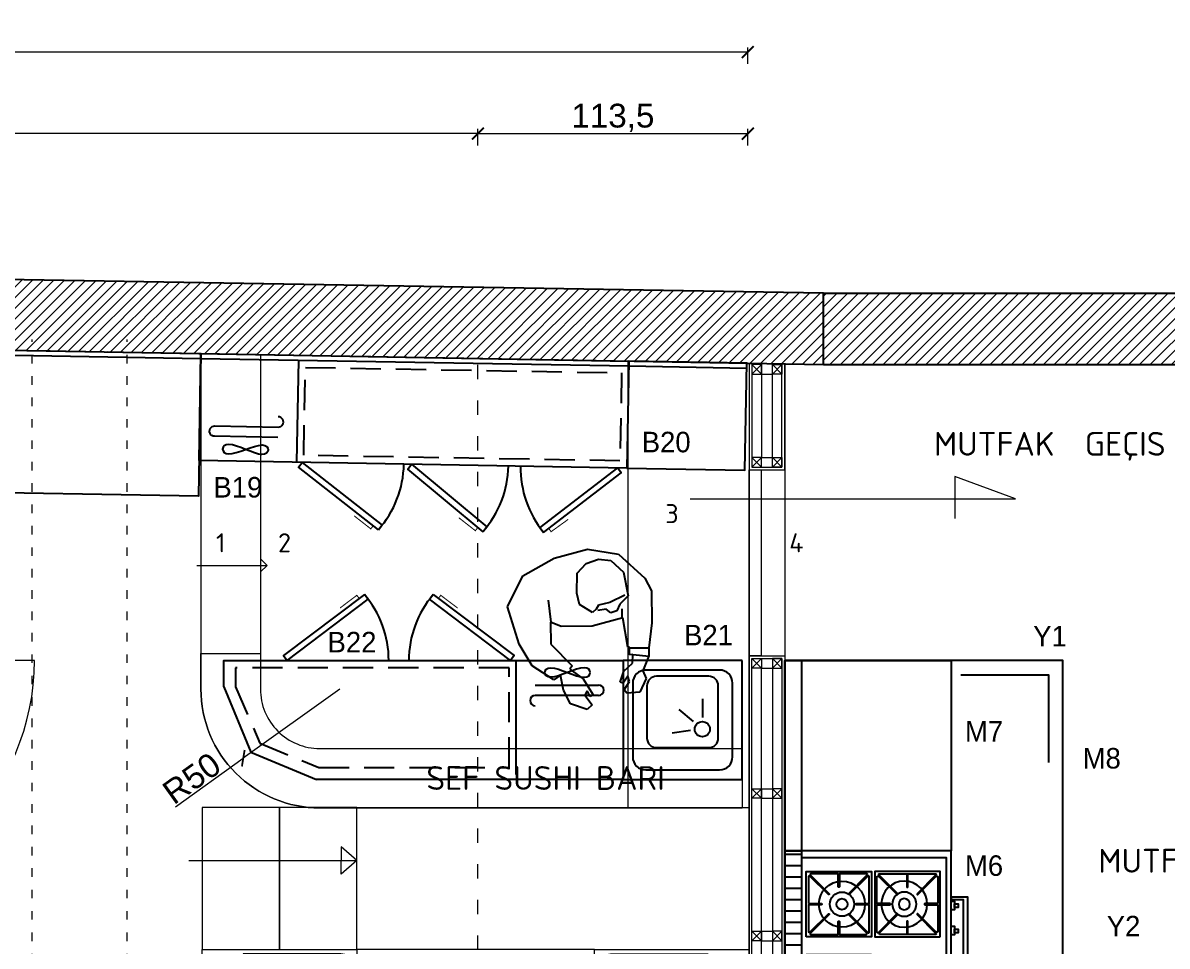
# Model space of a CAD drawing. Header units: inches. Extents: x -48537 to -45698, y 42532 to 44572.
# Drawn here: x -47294.6 to -46813.4, y 43644.4 to 44032.8 of the extents above; entities that cross this region are included whole.
import ezdxf
from ezdxf.enums import TextEntityAlignment as Align

# ---------------------------------------------------------------- set-up
doc = ezdxf.new("R2010")
doc.units = ezdxf.units.IN
for name, pattern in [('ACAD_ISO03W100', [30, 12, -18]), ('DASHED', [19.05, 12.7, -6.35]), ('DOT', [6.35, 0, -6.35]), ('HIDDEN', [0.375, 0.25, -0.125])]:
    doc.linetypes.add(name, pattern=pattern)
for name, color, linetype in [('002 Çizgi', 7, 'Continuous'), ('S2000-002 Çizgi', 7, 'Continuous'), ('tefriş - ince', 9, 'Continuous')]:
    doc.layers.add(name, color=color, linetype=linetype)
for name, color, linetype, lineweight in [('A-KAPI NOKT', 35, 'DOT', 9), ('Auto-AhsapMobilya', 34, 'Continuous', 20), ('Auto-Alcipan', 41, 'Continuous', 20), ('Auto-Duvar', 193, 'Continuous', 25), ('Auto-Mermer', 190, 'Continuous', 15), ('Auto-Silik', 251, 'Continuous', 5), ('Auto-Silik_Cizgiler', 47, 'Continuous', 9), ('Auto-SilikCizgiler', 251, 'Continuous', 9), ('Auto-Tefris', 32, 'Continuous', 9), ('SH-1', 9, 'Continuous', 9)]:
    doc.layers.add(name, color=color, linetype=linetype, lineweight=lineweight)
doc.styles.get("Standard").update_dxf_attribs({"font": 'arial.ttf'})
doc.styles.add('TAKSİM', font='GOTHIC.TTF', dxfattribs={"height": 20})
doc.dimstyles.new('ölçü 1_50', dxfattribs={"dimtxt": 10, "dimasz": 5, "dimexe": 2, "dimexo": 5, "dimtad": 1, "dimdec": 0, "dimtxsty": 'Standard', "dimblk": 'ARCHTICK', "dimcen": 2.5, "dimclrd": 256, "dimclre": 256, "dimclrt": 256, "dimadec": 0, "dimazin": 0, "dimtfac": 1, "dimtdec": 0, "dimtmove": 0, "dimatfit": 3, "dimldrblk": 'ARCHTICK', "dimfxl": 1, "dimlwd": -1, "dimlwe": -1, "dimarcsym": 0})

# ---------------------------------------------------------------- blocks, each defined once
blk = doc.blocks.new('BMGJS')
at = {"layer": 'Auto-Tefris', "ltscale": 2}
blk.add_lwpolyline([(-37691.38, 53779.07), (-37659.38, 53779.07, 0.414214), (-37655.38, 53783.07), (-37655.38, 53824.07), (-37695.38, 53824.07), (-37695.38, 53783.07, 0.414214)], format="xyb", close=True, dxfattribs=at)
blk.add_lwpolyline([(-37695.38, 53824.07), (-37695.38, 53823.07, 0.414214), (-37691.38, 53819.07), (-37659.38, 53819.07, 0.414214), (-37655.38, 53823.07), (-37655.38, 53824.07)], format="xyb", dxfattribs=at)
blk = doc.blocks.new('ghjyuy')
at = {"layer": 'Auto-AhsapMobilya', "linetype": 'Continuous'}
blk.add_line((-52016.95, 52033.5), (-51951.95, 52033.5), dxfattribs=at)
for points in [[(-52187.51, 52301.23), (-52116.95, 52301.23), (-52123.52, 52307.02), (-52123.52, 52301.23)], [(-52187.51, 52301.23), (-52116.95, 52301.23), (-52123.52, 52295.44), (-52123.52, 52301.23)], [(-52187.51, 52006), (-52116.95, 52006), (-52123.52, 52011.79), (-52123.52, 52006)], [(-52187.51, 52006), (-52116.95, 52006), (-52123.52, 52000.22), (-52123.52, 52006)]]:
    blk.add_lwpolyline(points, dxfattribs=at)
at = {"layer": 'Auto-Silik', "linetype": 'Continuous'}
blk.add_line((-52116.95, 52323.5), (-51951.95, 52323.5), dxfattribs=at)
blk.add_lwpolyline([(-51951.95, 52323.5), (-51951.95, 51983.8), (-52181.95, 51973.5), (-52181.95, 52263.73), (-52116.95, 52263.73), (-52116.95, 52033.5), (-52016.95, 52033.5), (-52016.95, 52263.73), (-51951.95, 52263.73)], dxfattribs=at)
for points in [[(-52149.45, 52323.5), (-52181.95, 52323.5), (-52181.95, 52263.73), (-52149.45, 52263.73)], [(-52149.45, 52263.73), (-52116.95, 52263.73), (-52116.95, 52323.5), (-52149.45, 52323.5)], [(-52149.45, 51973.5), (-52181.95, 51973.5), (-52181.95, 52033.5), (-52149.45, 52033.5)], [(-52149.45, 52033.5), (-52116.95, 52033.5), (-52116.95, 51973.5), (-52149.45, 51973.5)]]:
    blk.add_lwpolyline(points, close=True, dxfattribs=at)
at = {"layer": 'Auto-Tefris', "ltscale": 2}
blk.add_lwpolyline([(-52116.95, 52263.73), (-52116.95, 52033.5), (-52016.95, 52033.5), (-52016.95, 52263.73)], close=True, dxfattribs=at)
at = {"layer": 'Auto-Silik'}
for p, rotation in [((1659.44, 89917.34), 90), ((1659.44, 89855.03), 90), ((-105793.33, 14441.97), 270), ((-105793.33, 14379.67), 270)]:
    blk.add_blockref('BMGJS', p, dxfattribs=dict(at, rotation=rotation))
at = {"layer": 'Auto-Silik', "xscale": -1}
for p, rotation in [((-105793.33, 89917.34), 270), ((-105793.33, 89855.03), 270), ((1659.44, 14441.97), 90), ((1659.44, 14379.67), 90)]:
    blk.add_blockref('BMGJS', p, dxfattribs=dict(at, rotation=rotation))
blk = doc.blocks.new('_ARCHTICK')
at = {"color": 0, "linetype": 'ByBlock', "const_width": 0.15}
blk.add_lwpolyline([(-0.5, -0.5), (0.5, 0.5)], dxfattribs=at)
blk = doc.blocks.new('*D25')
at = {"layer": 'Auto-AhsapMobilya', "transparency": 16777216}
for p in [(-47161.24, 43752.58), (-47230.47, 43703.07)]:
    blk.add_line(p, (-47201.91, 43723.49), dxfattribs=at)
at = {"layer": 'DEFPOINTS', "color": 0, "linetype": 'Continuous', "transparency": 16777216}
for p in [(-47161.24, 43752.58), (-47201.91, 43723.49)]:
    blk.add_point(p, dxfattribs=at)
at = {"layer": 'Auto-AhsapMobilya', "linetype": 'Continuous', "transparency": 16777216, "xscale": 5, "yscale": 5, "zscale": 5, "rotation": 35.57081995314308}
blk.add_blockref('_ARCHTICK', (-47201.91, 43723.49), dxfattribs=at)
at = {"layer": 'Auto-AhsapMobilya', "linetype": 'Continuous', "transparency": 16777216, "insert": (-47223.59, 43715.03), "char_height": 10, "attachment_point": 5, "rotation": 35.5708}
blk.add_mtext('R50', dxfattribs=at)
blk = doc.blocks.new('KŞKLŞ')
at = {"layer": 'tefriş - ince'}
for p, q in [((25415.28, -39871.56), (25402.32, -39875.06)), ((25421.12, -39872.84), (25415.28, -39871.56)), ((25433.87, -39880.77), (25421.12, -39872.84)), ((25392.5, -39879.01), (25389.25, -39880.04)), ((25394.67, -39887), (25392.49, -39879.22)), ((25402.32, -39875.06), (25392.5, -39879.01)), ((25380.31, -39883.62), (25375.56, -39887.72)), ((25383.87, -39884.09), (25380.31, -39883.62)), ((25389.25, -39880.04), (25383.87, -39884.09)), ((25391.54, -39886.35), (25389.06, -39879.81)), ((25415.82, -39881.56), (25413.39, -39885.83)), ((25416.57, -39882.89), (25415.22, -39889.78)), ((25426.04, -39880.83), (25415.82, -39881.56)), ((25432.11, -39884.66), (25426.04, -39880.83)), ((25439.34, -39892.82), (25433.87, -39880.77)), ((25375.56, -39887.72), (25376.65, -39893.1)), ((25385.84, -39891.87), (25388.08, -39887.37)), ((25388.08, -39887.37), (25391.54, -39886.35)), ((25391.54, -39886.35), (25391.87, -39887.65)), ((25391.87, -39887.65), (25394.9, -39886.81)), ((25394.9, -39886.81), (25395.06, -39887.46)), ((25395.06, -39887.46), (25407.64, -39886.26)), ((25407.64, -39886.26), (25407.72, -39899.61)), ((25407.84, -39886.49), (25411.3, -39885.47)), ((25411.13, -39887.79), (25410.93, -39890.53)), ((25413.39, -39885.83), (25411.13, -39887.79)), ((25434.08, -39889.47), (25432.11, -39884.66)), ((25376.65, -39893.1), (25378.29, -39893.85)), ((25378.29, -39893.85), (25381.06, -39890.67)), ((25381.06, -39890.67), (25383.38, -39890.84)), ((25383.38, -39890.84), (25381.07, -39893.42)), ((25381.07, -39893.42), (25381.84, -39894.54)), ((25381.84, -39894.54), (25385.84, -39891.87)), ((25410.93, -39890.53), (25412.94, -39891.94)), ((25412.94, -39891.94), (25413.31, -39895.57)), ((25415.22, -39889.78), (25415.49, -39894.67)), ((25433.68, -39894.95), (25434.08, -39889.47)), ((25439.56, -39907.24), (25439.34, -39892.82)), ((25414.12, -39896.06), (25413.14, -39897.89)), ((25413.14, -39897.89), (25417.9, -39902.27)), ((25415.49, -39894.67), (25414.12, -39896.06)), ((25430.8, -39899.61), (25433.68, -39894.95)), ((25407.72, -39899.61), (25411.04, -39912.15)), ((25417.9, -39902.27), (25422.79, -39901.99)), ((25422.79, -39901.99), (25430.8, -39899.61)), ((25379.66, -39906.88), (25379.34, -39908.34)), ((25379.34, -39908.34), (25382.05, -39908.96)), ((25387.33, -39909.14), (25379.66, -39906.88)), ((25435.93, -39922.02), (25439.56, -39907.24)), ((25375.73, -39908.5), (25374.49, -39910.95)), ((25374.49, -39910.95), (25378.69, -39917.19)), ((25380.47, -39910.33), (25375.73, -39908.5)), ((25382.05, -39908.96), (25380.47, -39910.33)), ((25392.72, -39913.56), (25387.33, -39909.14)), ((25393.88, -39912.16), (25392.72, -39913.56)), ((25405.08, -39918.28), (25393.88, -39912.16)), ((25411.04, -39912.15), (25413.93, -39915.96)), ((25378.69, -39917.19), (25384.95, -39918.5)), ((25384.95, -39918.5), (25391.35, -39917.91)), ((25391.35, -39917.91), (25390.26, -39921.22)), ((25413.93, -39915.96), (25405.08, -39918.28)), ((25413.95, -39915.75), (25423.16, -39914.31)), ((25390.26, -39921.22), (25398.41, -39928.38)), ((25425.07, -39931.61), (25435.93, -39922.02)), ((25398.41, -39928.38), (25408.58, -39931.25)), ((25408.58, -39931.25), (25425.07, -39931.61))]:
    blk.add_line(p, q, dxfattribs=at)
blk = doc.blocks.new('A$C467D23EF')
at = {"layer": '002 Çizgi', "color": 7}
for p, q in [((135, 44.97), (135.17, 45.71)), ((135.17, 44.24), (135, 44.97)), ((135.17, 45.71), (135.66, 46.35)), ((135.66, 43.6), (135.17, 44.24)), ((135.66, 46.35), (136.47, 46.8)), ((136.47, 43.14), (135.66, 43.6)), ((136.47, 46.8), (137.62, 46.97)), ((137.62, 46.97), (139.07, 46.8)), ((139.07, 46.8), (140.78, 46.35)), ((140.78, 43.6), (139.07, 43.14)), ((140.78, 46.35), (142.64, 45.71)), ((142.64, 44.24), (140.78, 43.6)), ((142.64, 45.71), (144.59, 44.97)), ((144.59, 44.97), (142.64, 44.24)), ((146.54, 45.71), (144.59, 44.97)), ((144.59, 44.97), (146.54, 44.24)), ((148.4, 46.35), (146.54, 45.71)), ((146.54, 44.24), (148.4, 43.6)), ((150.1, 46.8), (148.4, 46.35)), ((148.4, 43.6), (150.1, 43.14)), ((151.56, 46.97), (150.1, 46.8)), ((152.7, 46.8), (151.56, 46.97)), ((153.52, 46.35), (152.7, 46.8)), ((152.7, 43.14), (153.52, 43.6)), ((154.01, 45.71), (153.52, 46.35)), ((153.52, 43.6), (154.01, 44.24)), ((154.17, 44.97), (154.01, 45.71)), ((154.01, 44.24), (154.17, 44.97)), ((131, 39.66), (157.67, 39.66)), ((137.62, 42.97), (136.47, 43.14)), ((139.07, 43.14), (137.62, 42.97)), ((150.1, 43.14), (151.56, 42.97)), ((151.56, 42.97), (152.7, 43.14)), ((157.67, 35.32), (131, 35.32))]:
    blk.add_line(p, q, dxfattribs=at)
for points in [[(59.21, 77.82), (25.1, 52.05), (26.65, 50), (60.76, 75.77)], [(88.04, 77.82), (122.15, 52.05), (120.6, 50), (86.49, 75.77)]]:
    blk.add_lwpolyline(points, close=True, dxfattribs=at)
at = {"layer": '002 Çizgi', "color": 7, "const_width": 0.427}
for points in [[(56.97, 76.12), (55.97, 77.44), (50.34, 73.18), (48.9, 72.09)], [(90.28, 76.12), (91.28, 77.44), (96.91, 73.18), (98.36, 72.09)]]:
    blk.add_lwpolyline(points, dxfattribs=at)
at = {"layer": '002 Çizgi', "color": 7}
for points in [[(0, 39), (0, 50), (168, 50), (168, 0), (39, 0)], [(123, 2), (123, 50)], [(0, 39), (11.42, 11.42), (39, 0)]]:
    blk.add_lwpolyline(points, dxfattribs=at)
at = {"layer": '002 Çizgi', "color": 7, "linetype": 'DASHED'}
blk.add_lwpolyline([(120, 5), (120, 47), (5, 47), (5, 39), (15.25, 15.25), (39.99, 5), (120, 5)], dxfattribs=at)
at = {"layer": '002 Çizgi', "color": 7}
for centre, radius, start, end in [((26.65, 50), 42.75, 0, 40.5092), ((120.6, 50), 42.75, 139.4908, 180), ((157.67, 37.49), 2.17, 270, 90), ((131, 33.15), 2.17, 90, 270)]:
    blk.add_arc(centre, radius, start, end, dxfattribs=at)
blk = doc.blocks.new('A$C5C2E12A3')
at = {"layer": '002 Çizgi', "color": 7}
blk.add_line((0, 70.82), (180, 70.82), dxfattribs=at)
for points in [[(0, 27.82), (0, 72.82), (180, 72.82), (180, 27.82)], [(12.44, 30.84), (13.9, 31.01), (15.6, 31.47), (17.46, 32.11), (19.41, 32.84), (21.36, 33.58), (23.22, 34.22), (24.93, 34.67), (26.38, 34.85), (27.53, 34.67), (28.34, 34.22), (28.83, 33.58), (29, 32.84), (28.83, 32.11), (28.34, 31.47), (27.53, 31.01), (26.38, 30.84), (24.93, 31.01), (23.22, 31.47), (21.36, 32.11), (19.41, 32.84), (17.46, 33.58), (15.6, 34.22), (13.9, 34.67), (12.44, 34.85), (11.3, 34.67), (10.48, 34.22), (9.99, 33.58), (9.83, 32.84), (9.99, 32.11), (10.48, 31.47), (11.3, 31.01)], [(75.96, 0), (41.85, 25.77), (43.4, 27.82), (77.51, 2.05)], [(119.94, 0), (87.83, 25.77), (89.38, 27.82), (121.49, 2.05)], [(145.31, 0.15), (177.54, 25.76), (176, 27.82), (143.77, 2.2)]]:
    blk.add_lwpolyline(points, close=True, dxfattribs=at)
blk.add_lwpolyline([(41, 70.82), (41, 27.82)], dxfattribs=at)
at = {"layer": '002 Çizgi', "color": 7, "linetype": 'DASHED'}
blk.add_lwpolyline([(44, 67.82), (177, 67.82), (177, 30.82), (44, 30.82)], close=True, dxfattribs=at)
at = {"layer": '002 Çizgi', "color": 7}
for points in [[(6.33, 42.5), (33, 42.5, 1), (33, 46.84)], [(33, 38.15), (6.33, 38.15, -1), (6.33, 42.5)]]:
    blk.add_lwpolyline(points, format="xyb", dxfattribs=at)
at = {"layer": '002 Çizgi', "color": 7, "const_width": 0.427}
for points in [[(73.72, 1.7), (72.72, 0.38), (67.09, 4.63), (65.64, 5.72)], [(117.7, 1.7), (116.7, 0.38), (111.07, 4.63), (109.62, 5.72)], [(147.56, 1.84), (148.55, 0.51), (154.21, 4.74), (155.65, 5.83)]]:
    blk.add_lwpolyline(points, dxfattribs=at)
at = {"layer": '002 Çizgi', "color": 7}
for centre, start, end in [((43.4, 27.82), 319.4908, 0), ((87.38, 27.82), 319.4908, 0), ((178, 27.82), 180, 220.245)]:
    blk.add_arc(centre, 42.75, start, end, dxfattribs=at)
blk = doc.blocks.new('*D45')
at = {"layer": 'Auto-AhsapMobilya', "transparency": 16777216}
for p, q in [((-47972.72, 43981.24), (-47972.72, 43988.24)), ((-47103.22, 43986.24), (-47972.72, 43986.24)), ((-47103.22, 43981.24), (-47103.22, 43988.24))]:
    blk.add_line(p, q, dxfattribs=at)
at = {"layer": 'DEFPOINTS', "color": 0, "linetype": 'Continuous', "transparency": 16777216}
for p in [(-47972.72, 43986.24), (-47972.72, 43921.58), (-47103.22, 43891.63)]:
    blk.add_point(p, dxfattribs=at)
at = {"layer": 'Auto-AhsapMobilya', "linetype": 'Continuous', "transparency": 16777216, "xscale": 5, "yscale": 5, "zscale": 5, "rotation": 180}
blk.add_blockref('_ARCHTICK', (-47972.72, 43986.24), dxfattribs=at)
at = {"layer": 'Auto-AhsapMobilya', "linetype": 'Continuous', "transparency": 16777216, "xscale": 5, "yscale": 5, "zscale": 5}
blk.add_blockref('_ARCHTICK', (-47103.22, 43986.24), dxfattribs=at)
at = {"layer": 'Auto-AhsapMobilya', "linetype": 'Continuous', "transparency": 16777216, "insert": (-47537.97, 43991.97), "char_height": 10, "attachment_point": 5}
blk.add_mtext('869', dxfattribs=at)
blk = doc.blocks.new('*D41')
at = {"layer": 'Auto-AhsapMobilya', "transparency": 16777216}
for p, q in [((-47103.22, 43981.24), (-47103.22, 43988.24)), ((-47103.22, 43986.24), (-46989.72, 43986.24)), ((-46989.72, 43981.24), (-46989.72, 43988.24))]:
    blk.add_line(p, q, dxfattribs=at)
at = {"layer": 'DEFPOINTS', "color": 0, "linetype": 'Continuous', "transparency": 16777216}
for p in [(-46989.72, 43986.24), (-47103.22, 43888.41), (-46989.72, 43889.08)]:
    blk.add_point(p, dxfattribs=at)
at = {"layer": 'Auto-AhsapMobilya', "linetype": 'Continuous', "transparency": 16777216, "xscale": 5, "yscale": 5, "zscale": 5, "rotation": 180}
blk.add_blockref('_ARCHTICK', (-47103.22, 43986.24), dxfattribs=at)
at = {"layer": 'Auto-AhsapMobilya', "linetype": 'Continuous', "transparency": 16777216, "xscale": 5, "yscale": 5, "zscale": 5}
blk.add_blockref('_ARCHTICK', (-46989.72, 43986.24), dxfattribs=at)
at = {"layer": 'Auto-AhsapMobilya', "linetype": 'Continuous', "transparency": 16777216, "insert": (-47046.47, 43992.87), "char_height": 10, "attachment_point": 5}
blk.add_mtext('113,5', dxfattribs=at)
blk = doc.blocks.new('*D42')
at = {"layer": 'Auto-AhsapMobilya', "transparency": 16777216}
for p, q in [((-47972.72, 44015.53), (-47972.72, 44022.53)), ((-46989.72, 44020.53), (-47972.72, 44020.53)), ((-46989.72, 44015.53), (-46989.72, 44022.53))]:
    blk.add_line(p, q, dxfattribs=at)
at = {"layer": 'DEFPOINTS', "color": 0, "linetype": 'Continuous', "transparency": 16777216}
for p in [(-47972.72, 44020.53), (-47972.72, 43986.24), (-46989.72, 43986.24)]:
    blk.add_point(p, dxfattribs=at)
at = {"layer": 'Auto-AhsapMobilya', "linetype": 'Continuous', "transparency": 16777216, "xscale": 5, "yscale": 5, "zscale": 5, "rotation": 180}
blk.add_blockref('_ARCHTICK', (-47972.72, 44020.53), dxfattribs=at)
at = {"layer": 'Auto-AhsapMobilya', "linetype": 'Continuous', "transparency": 16777216, "xscale": 5, "yscale": 5, "zscale": 5}
blk.add_blockref('_ARCHTICK', (-46989.72, 44020.53), dxfattribs=at)
at = {"layer": 'Auto-AhsapMobilya', "linetype": 'Continuous', "transparency": 16777216, "insert": (-47481.22, 44026.26), "char_height": 10, "attachment_point": 5}
blk.add_mtext('983', dxfattribs=at)
blk = doc.blocks.new('A$C604B7618')
at = {"layer": 'S2000-002 Çizgi'}
blk.add_lwpolyline([(0, 30.57), (30.57, 30.57), (30.57, 0), (0, 0), (0, 30.57)], dxfattribs=at)
blk.add_lwpolyline([(15.55, 29.52), (15.55, 23.44, -0.414214), (15.34, 23.23), (15.23, 23.23, -0.414214), (15.02, 23.44), (15.02, 29.52), (2.68, 29.52, 0.668179), (2.31, 28.63), (10.81, 20.13, -0.810443), (10.38, 19.82), (1.59, 28.61, 0.668179), (1.05, 28.39), (1.05, 15.55), (7.13, 15.55, -0.414214), (7.34, 15.34), (7.34, 15.23, -0.414214), (7.13, 15.02), (1.05, 15.02), (1.05, 2.68, 0.668179), (1.94, 2.31), (10.43, 10.81, -0.810443), (10.75, 10.38), (1.96, 1.59, 0.668179), (2.18, 1.05), (15.02, 1.05), (15.02, 7.13, -0.414214), (15.23, 7.34), (15.34, 7.34, -0.414214), (15.55, 7.13), (15.55, 1.05), (27.88, 1.05, 0.668179), (28.26, 1.94), (19.76, 10.43, -0.810443), (20.19, 10.75), (28.98, 1.96, 0.668179), (29.52, 2.18), (29.52, 15.02), (23.44, 15.02, -0.414214), (23.23, 15.23), (23.23, 15.34, -0.414214), (23.44, 15.55), (29.52, 15.55), (29.52, 28.39, 0.668179), (28.98, 28.61), (20.19, 19.82, -0.810443), (19.76, 20.13), (28.26, 28.63, 0.668179), (27.88, 29.52)], format="xyb", close=True, dxfattribs=at)
for radius in [10.75, 5.66, 2.6]:
    blk.add_circle((15.28, 13.8), radius, dxfattribs=at)
blk = doc.blocks.new('A$C65570A91')
at = {"layer": 'S2000-002 Çizgi'}
h = blk.add_hatch(dxfattribs=at)
h.set_pattern_fill('ANSI31', color=256, scale=1.5, angle=45, style=0)
h.set_pattern_definition([(90, (-2508.419, -6408.717), (-4.7625, 9e-16), [])])
h.paths.add_polyline_path([(0, 77), (0, 70), (80, 70), (80, 77)])
for points in [[(80, 70), (0, 70), (0, 77), (80, 77)], [(0, 7), (80, 7), (80, 77), (0, 77)], [(3, 9), (77, 9), (77, 70), (3, 70)], [(21.2, 7), (24.84, 7), (24.84, 5.54), (21.2, 5.54)], [(22.17, 5.54), (23.62, 5.54), (23.62, 4.08), (22.17, 4.08)], [(31.05, 7), (34.69, 7), (34.69, 5.54), (31.05, 5.54)], [(32.02, 5.54), (33.47, 5.54), (33.47, 4.08), (32.02, 4.08)], [(44.56, 7), (48.2, 7), (48.2, 5.54), (44.56, 5.54)], [(45.52, 5.54), (46.98, 5.54), (46.98, 4.08), (45.52, 4.08)], [(55.2, 7), (58.84, 7), (58.84, 5.54), (55.2, 5.54)], [(56.16, 5.54), (57.62, 5.54), (57.62, 4.08), (56.16, 4.08)]]:
    blk.add_lwpolyline(points, close=True, dxfattribs=at)
blk.add_lwpolyline([(19.49, 7), (19.49, 0), (60.51, 0), (60.51, 7), (59.51, 7), (59.51, 2), (20.49, 2), (20.49, 7), (19.49, 7)], dxfattribs=at)
at = {"layer": 'S2000-002 Çizgi', "yscale": 0.8999999999996362}
for p, xscale, zscale in [((36.24, 40.49), -0.8999999999996362, 0.9), ((43.76, 40.49), 0.8999999999996362, 0.8999999999996362)]:
    blk.add_blockref('A$C604B7618', p, dxfattribs=dict(at, xscale=xscale, zscale=zscale))
at = {"layer": 'S2000-002 Çizgi', "yscale": 0.8999999999996362, "rotation": 180}
for p, xscale, zscale in [((36.24, 39.15), 0.8999999999996362, 0.8999999999996362), ((43.76, 39.15), -0.8999999999996362, 0.9)]:
    blk.add_blockref('A$C604B7618', p, dxfattribs=dict(at, xscale=xscale, zscale=zscale))

msp = doc.modelspace()

# ---------------------------------------------------------------- hatches: boundary and pattern name
at = {"layer": 'Auto-Silik_Cizgiler'}
h = msp.add_hatch(dxfattribs=at)
h.set_pattern_fill('ANSI31', color=256, angle=360)
h.set_pattern_definition([(45, (-109499.425, 9392.896), (-2.24506403, 2.24506403), [])])
h.paths.add_polyline_path([(-46957.88, 43889.08), (-46957.88, 43919.08), (-48487.72, 43944.58), (-48487.72, 43921.58), (-48012.72, 43921.58), (-48012.72, 43909.58), (-47972.72, 43909.58), (-47972.72, 43921.58), (-47555.22, 43906.58), (-47555.22, 43899.58)])
h = msp.add_hatch(dxfattribs=at)
h.set_pattern_fill('ANSI31', color=256, angle=360)
h.paths.add_polyline_path([(-46180.06, 43919.08), (-46957.88, 43919.08), (-46957.88, 43889.08), (-46065.88, 43889.08)])

# ---------------------------------------------------------------- linework, layer by layer
at = {"layer": 'A-KAPI NOKT', "linetype": 'ACAD_ISO03W100', "ltscale": 0.3}
for p, q in [((-47290.72, 43349.58), (-47290.72, 43899.58)), ((-47250.72, 43349.58), (-47250.72, 43899.58))]:
    msp.add_line(p, q, dxfattribs=at)
at = {"layer": 'Auto-AhsapMobilya', "linetype": 'Continuous'}
msp.add_line((-46957.88, 43889.08), (-47989.4, 43907.21), dxfattribs=at)
for points in [[(-47013.98, 43832.64), (-46877.19, 43832.64), (-46902.59, 43841.93), (-46902.59, 43824.34)], [(-47221.41, 43804.58), (-47191.8, 43804.58), (-47194.72, 43807.37), (-47194.72, 43801.94), (-47191.8, 43804.58)]]:
    msp.add_lwpolyline(points, dxfattribs=at)
at = {"layer": 'Auto-Alcipan'}
for p, q in [((-46989.2, 43889.08), (-46989.2, 43364.58)), ((-46974.2, 43889.08), (-46974.2, 43364.58))]:
    msp.add_line(p, q, dxfattribs=at)
for points in [[(-46989.2, 43889.08), (-46989.2, 43844.79), (-46974.2, 43844.79), (-46974.2, 43889.08)], [(-46988, 43889.08), (-46988, 43845.99), (-46975.4, 43845.99), (-46975.4, 43889.08)], [(-46989.2, 43364.58), (-46989.2, 43766.58), (-46974.2, 43766.58), (-46974.2, 43364.58)], [(-46988, 43364.58), (-46988, 43765.38), (-46975.4, 43765.38), (-46975.4, 43364.58)]]:
    msp.add_lwpolyline(points, dxfattribs=at)
at = {"layer": 'Auto-Duvar', "ltscale": 2}
for p, q in [((-46957.88, 43919.08), (-46180.06, 43919.08)), ((-46957.88, 43889.08), (-46065.88, 43889.08))]:
    msp.add_line(p, q, dxfattribs=at)
msp.add_lwpolyline([(-46957.88, 43889.08), (-46957.88, 43919.08), (-48487.72, 43944.58), (-48487.72, 43921.58), (-48012.72, 43921.58), (-48012.72, 43909.58), (-47972.72, 43909.58), (-47972.72, 43921.58), (-47555.22, 43906.58), (-47555.22, 43899.58), (-46957.88, 43889.08)], dxfattribs=at)
at = {"layer": 'Auto-Mermer', "linetype": 'Continuous'}
msp.add_line((-47342.72, 43764.68), (-47289.72, 43764.68), dxfattribs=at)
for points in [[(-47899.68, 43905.63), (-47899.68, 43764.84, 0.414977), (-47799.68, 43664.58), (-47389.72, 43664.58, 0.413082), (-47289.72, 43764.58), (-47289.72, 43764.58), (-47289.72, 43764.58)], [(-46992.13, 43727.58), (-46992.13, 43702.58), (-47169.72, 43702.58, -0.414214), (-47219.72, 43752.58), (-47219.72, 43767.58), (-47194.72, 43767.58)], [(-47219.72, 43767.58), (-47219.72, 43752.58, 0.414214), (-47169.72, 43702.58), (-46992.13, 43702.58)], [(-47194.72, 43767.58), (-47194.72, 43752.58, 0.414214), (-47169.72, 43727.58), (-46992.13, 43727.58)]]:
    msp.add_lwpolyline(points, format="xyb", dxfattribs=at)
at = {"layer": 'Auto-Silik', "linetype": 'Continuous'}
for p, q in [((-47219.72, 43893.68), (-47219.72, 43764.58)), ((-47194.72, 43893.24), (-47194.72, 43764.58)), ((-47040.11, 43890.52), (-47040.11, 43702.58)), ((-46984, 43889.08), (-46988, 43885.08)), ((-46984, 43885.08), (-46988, 43889.08)), ((-46975.4, 43889.08), (-46979.4, 43885.08)), ((-46975.4, 43885.08), (-46979.4, 43889.08)), ((-46984, 43885.08), (-46979.4, 43885.08)), ((-46984, 43849.99), (-46988, 43845.99)), ((-46984, 43845.99), (-46988, 43849.99)), ((-46975.4, 43849.99), (-46979.4, 43845.99)), ((-46975.4, 43845.99), (-46979.4, 43849.99)), ((-46984, 43761.38), (-46988, 43765.38)), ((-46984, 43765.38), (-46988, 43761.38)), ((-46975.4, 43761.38), (-46979.4, 43765.38)), ((-46975.4, 43765.38), (-46979.4, 43761.38)), ((-46984, 43706.67), (-46988, 43710.67)), ((-46984, 43710.67), (-46988, 43706.67)), ((-46984, 43710.67), (-46979.4, 43710.67)), ((-46975.4, 43706.67), (-46979.4, 43710.67)), ((-46975.4, 43710.67), (-46979.4, 43706.67)), ((-46984, 43706.67), (-46979.4, 43706.67)), ((-46984, 43646.67), (-46988, 43650.67)), ((-46984, 43650.67), (-46988, 43646.67)), ((-46984, 43650.67), (-46979.4, 43650.67)), ((-46975.4, 43646.67), (-46979.4, 43650.67)), ((-46975.4, 43650.67), (-46979.4, 43646.67)), ((-46984, 43646.67), (-46979.4, 43646.67))]:
    msp.add_line(p, q, dxfattribs=at)
for points in [[(-46984, 43889.08), (-46988, 43889.08), (-46988, 43885.08), (-46984, 43885.08)], [(-46979.4, 43889.08), (-46975.4, 43889.08), (-46975.4, 43885.08), (-46979.4, 43885.08)], [(-46984, 43849.99), (-46988, 43849.99), (-46988, 43845.99), (-46984, 43845.99)], [(-46979.4, 43849.99), (-46975.4, 43849.99), (-46975.4, 43845.99), (-46979.4, 43845.99)], [(-46984, 43761.38), (-46988, 43761.38), (-46988, 43765.38), (-46984, 43765.38)], [(-46979.4, 43761.38), (-46975.4, 43761.38), (-46975.4, 43765.38), (-46979.4, 43765.38)], [(-46984, 43706.67), (-46988, 43706.67), (-46988, 43710.67), (-46984, 43710.67)], [(-46979.4, 43706.67), (-46975.4, 43706.67), (-46975.4, 43710.67), (-46979.4, 43710.67)], [(-46984, 43646.67), (-46988, 43646.67), (-46988, 43650.67), (-46984, 43650.67)], [(-46979.4, 43646.67), (-46975.4, 43646.67), (-46975.4, 43650.67), (-46979.4, 43650.67)]]:
    msp.add_lwpolyline(points, close=True, dxfattribs=at)
for points in [[(-46984, 43889.08), (-46984, 43849.99), (-46979.4, 43849.99), (-46979.4, 43889.08)], [(-46984, 43364.58), (-46984, 43761.38), (-46979.4, 43761.38), (-46979.4, 43364.58)]]:
    msp.add_lwpolyline(points, dxfattribs=at)
at = {"layer": 'Auto-Silik', "linetype": 'HIDDEN'}
msp.add_lwpolyline([(-46989.2, 43844.79), (-46984.13, 43844.79), (-46984.13, 43766.58), (-46989.2, 43766.58)], close=True, dxfattribs=at)
at = {"layer": 'Auto-SilikCizgiler', "color": 1, "linetype": 'ACAD_ISO03W100', "ltscale": 0.5, "true_color": 0xe60000}
msp.add_lwpolyline([(-48487.72, 43284.58), (-48289.72, 43284.58), (-48289.72, 43264.58), (-48045.72, 43264.58), (-48045.72, 43284.58), (-47972.72, 43284.58), (-47972.72, 43264.58), (-47812.72, 43264.58), (-47812.72, 43284.58), (-47290.72, 43299.58), (-47290.72, 43349.58), (-47103.22, 43357.95), (-47103.22, 43891.63), (-47555.22, 43899.58), (-47555.22, 43906.58), (-47972.72, 43921.58), (-47972.72, 43909.58), (-48012.72, 43909.58), (-48012.72, 43921.58), (-48487.72, 43921.58)], dxfattribs=at)
at = {"layer": 'S2000-002 Çizgi'}
for p, q in [((-47333.79, 43893.68), (-47219.75, 43891.68)), ((-47012.56, 43738.99), (-47018.65, 43744)), ((-47008.65, 43740.65), (-47008.65, 43748.54)), ((-47013.79, 43735.18), (-47021.6, 43734.07))]:
    msp.add_line(p, q, dxfattribs=at)
for points in [[(-47333.76, 43895.68), (-47219.72, 43893.68), (-47220.77, 43833.69), (-47334.81, 43835.69)], [(-47040.54, 43845.53), (-46990.91, 43844.65), (-46990.12, 43889.64), (-47039.75, 43890.53)], [(-47039.78, 43888.53), (-46990.15, 43887.64), (-46990.12, 43889.64), (-47039.75, 43890.53)], [(-46992.13, 43764.58), (-47042.13, 43764.58), (-47042.13, 43714.58), (-46992.13, 43714.58)], [(-46904.2, 43684.58), (-46974.2, 43684.58), (-46974.2, 43764.58), (-46904.2, 43764.58)], [(-46974.2, 43764.58), (-46967.2, 43764.58), (-46967.2, 43684.58), (-46974.2, 43684.58)], [(-46974.2, 43364.58), (-46857.2, 43364.58), (-46857.2, 43764.58), (-46974.2, 43764.58)]]:
    msp.add_lwpolyline(points, close=True, dxfattribs=at)
for points in [[(-47001.62, 43760.58), (-47032.63, 43760.58, 0.414214), (-47038.13, 43755.08), (-47038.13, 43724.07, 0.414214), (-47032.63, 43718.58), (-47001.62, 43718.58, 0.414214), (-46996.13, 43724.07), (-46996.13, 43755.08, 0.414214)], [(-47006.13, 43757.94), (-47028.13, 43757.94, 0.414214), (-47032.13, 43753.94), (-47032.13, 43731.94, 0.414214), (-47028.13, 43727.94), (-47006.13, 43727.94, 0.414214), (-47002.13, 43731.94), (-47002.13, 43753.94, 0.414214)]]:
    msp.add_lwpolyline(points, format="xyb", close=True, dxfattribs=at)
msp.add_lwpolyline([(-46900.06, 43758.58), (-46863.2, 43758.58), (-46863.2, 43721.72)], dxfattribs=at)
msp.add_circle((-47008.84, 43735.69), 3.19, dxfattribs=at)

# ---------------------------------------------------------------- block references
at = {"layer": 'Auto-AhsapMobilya', "linetype": 'Continuous', "rotation": 358.996657045506}
msp.add_blockref('A$C5C2E12A3', (-47220.99, 43820.87), dxfattribs=at)
at = {"layer": 'Auto-AhsapMobilya', "linetype": 'Continuous'}
for name, p in [('A$C467D23EF', (-47210.13, 43714.58)), ('ghjyuy', (4962.74, -8620.76))]:
    msp.add_blockref(name, p, dxfattribs=at)
at = {"layer": 'Auto-Tefris', "xscale": -1, "rotation": 285.5952501844443}
msp.add_blockref('KŞKLŞ', (-1793.92, 30033.37), dxfattribs=at)
at = {"layer": 'S2000-002 Çizgi', "rotation": 90}
msp.add_blockref('A$C65570A91', (-46897.2, 43604.58), dxfattribs=at)

# ---------------------------------------------------------------- texts
at = {"style": 'TAKSİM'}
for s, p in [('B20', (-47024.05, 43852.17)), ('B19', (-47204.18, 43833.15)), ('B21', (-47006.26, 43770.96)), ('Y1', (-46862.62, 43770.49)), ('B22', (-47156.18, 43768)), ('M7', (-46890.37, 43730.49)), ('M8', (-46840.87, 43719.15)), ('M6', (-46890.37, 43674)), ('Y2', (-46831.69, 43648.54))]:
    msp.add_text(s, height=8.64, dxfattribs=at).set_placement(p, align=Align.CENTER)
at = {"layer": 'SH-1', "attachment_point": 1}
for s, width, insert, char_height in [('{\\fISOCPEUR|b0|i0|c0|p34;MUTFAK  GEÇIS}', 151.1243, (-46911.41, 43860.74), 10), ('{\\fISOCPEUR|b0|i0|c0|p34;3}', 10.3239, (-47024.43, 43830.37), 8), ('{\\fISOCPEUR|b0|i0|c0|p34;1}', 10.3239, (-47213.39, 43818.11), 8), ('{\\fISOCPEUR|b0|i0|c0|p34;2}', 10.3239, (-47187.3, 43818.11), 8), ('{\\fISOCPEUR|b0|i0|c0|p34;4}', 10.3239, (-46972.3, 43818.11), 8), ('{\\fISOCPEUR|b0|i0|c0|p34;SEF SUSHI BARI}', 151.1243, (-47124.92, 43720.17), 10), ('{\\fISOCPEUR|b0|i0|c0|p34;MUTFAK}', 151.1243, (-46842.3, 43685.35), 10)]:
    msp.add_mtext_dynamic_manual_height_columns(s, width=width, gutter_width=1, heights=[0], dxfattribs=dict(at, insert=insert, char_height=char_height))

# ---------------------------------------------------------------- dimensions: what is measured, and where the dimension line sits
at = {"layer": 'Auto-AhsapMobilya', "linetype": 'Continuous'}
for base, p1, p2, override, picture, middle in [((-47972.72, 44020.53), (-46989.72, 43986.24), (-47972.72, 43986.24), {"dimfxl": 5, "dimfxlon": 1}, '*D42', (-47481.22, 44026.26)), ((-46989.72, 43986.24), (-47103.22, 43888.41), (-46989.72, 43889.08), {"dimdec": 1, "dimfxl": 5, "dimfxlon": 1}, '*D41', (-47046.47, 43992.87)), ((-47972.71952282, 43986.2396133), (-47103.21952282, 43891.63032477), (-47972.71952282, 43921.57549665), {"dimfxl": 5, "dimfxlon": 1}, '*D45', (-47537.96952282, 43991.97034318))]:
    dim = msp.add_linear_dim(base=base, p1=p1, p2=p2, dimstyle='ölçü 1_50', override=override, dxfattribs=at)
    dim.commit()
    dim.dimension.update_dxf_attribs({"geometry": picture, "text_midpoint": middle})
dim = msp.add_radius_dim(center=(-47161.24, 43752.58), mpoint=(-47201.91, 43723.49), dimstyle='ölçü 1_50', override={"dimfxl": 5, "dimfxlon": 1}, dxfattribs=at)
dim.commit()
dim.dimension.update_dxf_attribs({"geometry": '*D25', "text_midpoint": (-47223.59, 43715.03)})

doc.saveas('drawing.dxf')
